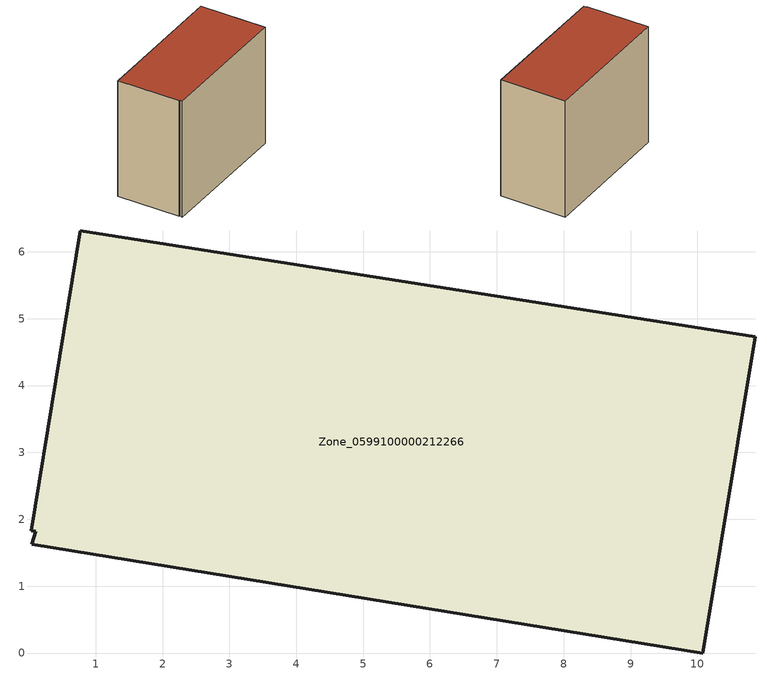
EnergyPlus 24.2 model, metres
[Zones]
Zone_0599100000212266
 floor ground (C_G): 0.1,1.82 0.03,1.83 0.77,6.31 10.87,4.73 10.08,0 0.05,1.62 z0
 wall outside (C_F): 10.08,0 10.87,4.73 0.77,6.31 0.03,1.83 0.1,1.82 0.05,1.62 10.08,0 z0:8.73
 roof outside (C_R): 0.1,1.82 0.05,1.62 10.08,0 10.87,4.73 0.77,6.31 0.03,1.83 z8.73
[BUILDING]
Pand.0599100000212266: North Axis=0; Terrain=City; Loads Convergence Tolerance Value=0.04; Temperature Convergence Tolerance Value=0.4; Solar Distribution=FullExterior; Maximum Number of Warmup Days=25; Minimum Number of Warmup Days=1
[Site:Location]
Rotterdam.The.Hague.AP_ZH_NLD Design_Conditions: Latitude=51.96; Longitude=4.45; Time Zone=1; Elevation=-4.5
[SITE:GROUNDTEMPERATURE:BUILDINGSURFACE]
18, 18, 18, 18, 18, 18, 18, 18, 18, 18, 18, 18
[MATERIAL] Thermal Absorptance=0.9; Solar Absorptance=0.7; Visible Absorptance=0.7
Name | Roughness | Thickness | Conductivity | Density | Specific Heat
G.TI.1975-1991 | MediumSmooth | 0.15 | 0.288461 | 540 | 1210
F.TI.1975-1991 | Rough | 0.3 | 0.230769 | 1920 | 840
R.TI.1975-1991 | MediumRough | 0.2 | 0.153846 | 1500 | 1000
[CONSTRUCTION]
C_G: G.TI.1975-1991
C_F: F.TI.1975-1991
C_R: R.TI.1975-1991
[ZONE]
Zone_0599100000212266: Type=1; Multiplier=1; Ceiling Height=Autocalculate; Volume=Autocalculate; Floor Area=autocalculate; Part of Total Floor Area=Yes
[ZONEINFILTRATION:DESIGNFLOWRATE]
Infil_Zone_0599100000212266: Zone or ZoneList or Space or SpaceList=Zone_0599100000212266; Schedule=AlwaysOn; Design Flow Rate Calculation Method=Flow/Area; Flow Rate per Floor Area=0.003; Constant Term Coefficient=1; Temperature Term Coefficient=0; Velocity Term Coefficient=0; Velocity Squared Term Coefficient=0
[HVACTEMPLATE:ZONE:IDEALLOADSAIRSYSTEM]
Zone_0599100000212266: Maximum Heating Supply Air Temperature=50; Minimum Cooling Supply Air Temperature=13; Maximum Heating Supply Air Humidity Ratio=0.0156; Minimum Cooling Supply Air Humidity Ratio=0.0077; Heating Limit=NoLimit; Cooling Limit=NoLimit; Dehumidification Control Type=ConstantSensibleHeatRatio; Cooling Sensible Heat Ratio=0.7; Dehumidification Setpoint=60; Humidification Control Type=None; Humidification Setpoint=30; Outdoor Air Method=None; Outdoor Air Flow Rate per Person=0.00944; Outdoor Air Flow Rate per Zone Floor Area=0; Outdoor Air Flow Rate per Zone=0; Demand Controlled Ventilation Type=None; Outdoor Air Economizer Type=NoEconomizer; Heat Recovery Type=None; Sensible Heat Recovery Effectiveness=0.7; Latent Heat Recovery Effectiveness=0.65
[ZONECONTROL:THERMOSTAT]
ThermostatControl_Zone_0599100000212266: Zone or ZoneList=Zone_0599100000212266; Control Type Schedule=DualSetpointControlType; Control 1=Thermostat_Zone_0599100000212266; Temperature Difference Between Cutout And Setpoint=0
[THERMOSTATSETPOINT:DUALSETPOINT]
Thermostat_Zone_0599100000212266: Heating Setpoint Temperature Schedule=HeatingSetpoint_Zone_0599100000212266; Cooling Setpoint Temperature Schedule=CoolingSetpoint_Zone_0599100000212266
[SCHEDULE:COMPACT]
HeatingSetpoint_Zone_0599100000212266: Through: 12/31, For: AllDays, Until: 24:00, 21
CoolingSetpoint_Zone_0599100000212266: Through: 12/31, For: AllDays, Until: 24:00, 24
DualSetpointControlType: Through: 12/31, For: AllDays, Until: 24:00, 4
AlwaysOn: Through: 12/31, For: AllDays, Until: 24:00, 1
